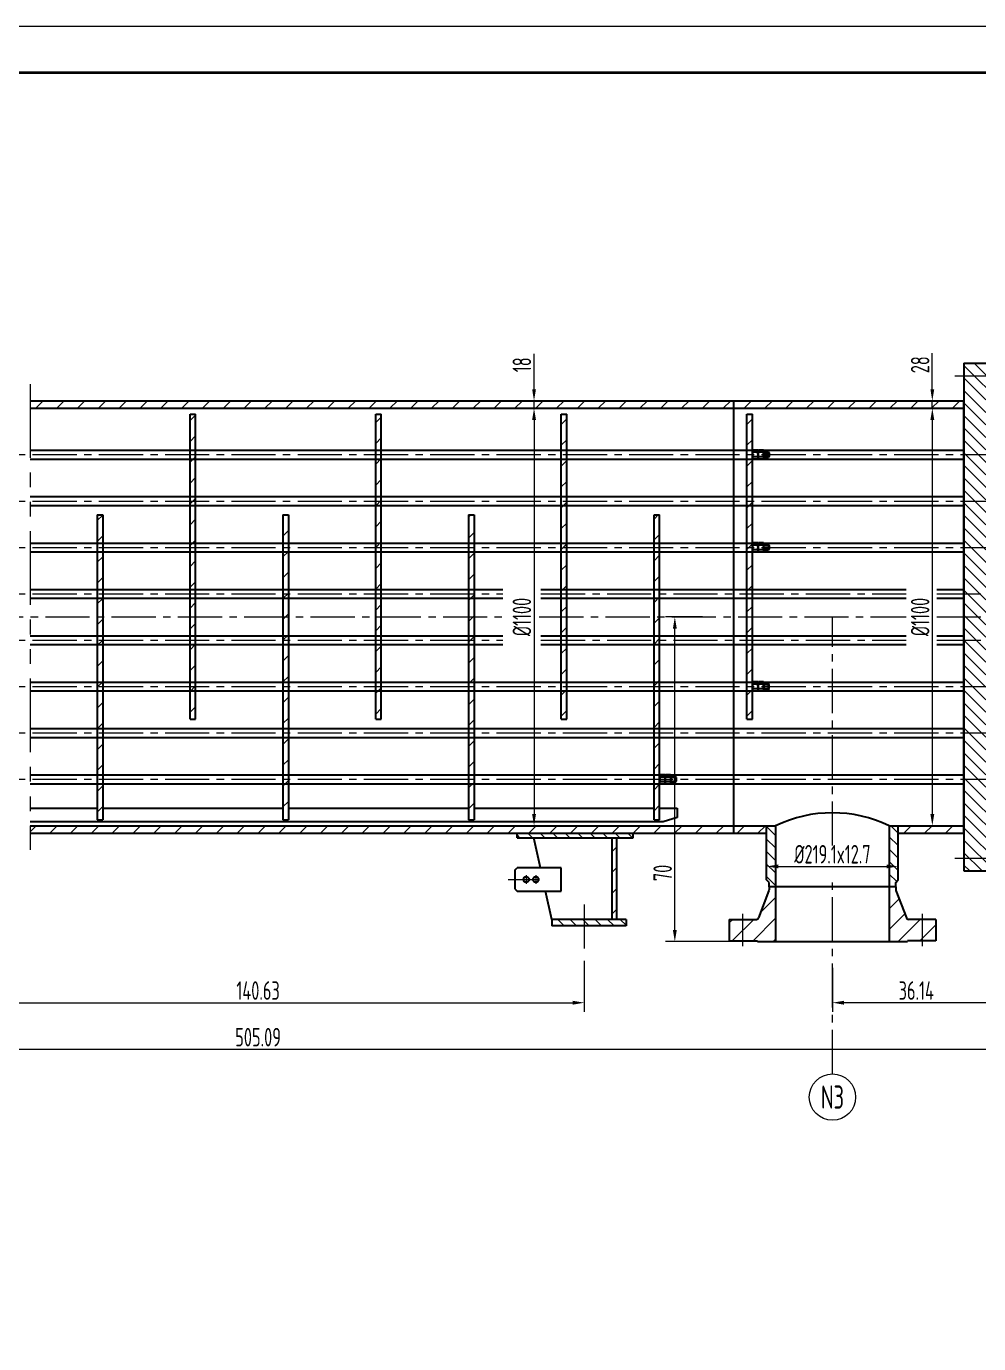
# Model space of a CAD drawing. Header units: millimetres. Extents: x 5765 to 6606, y -201 to 393.
# Drawn here: x 6045.4 to 6250.7, y 109.4 to 393.4 of the extents above; entities that cross this region are included whole.
import ezdxf
from ezdxf.enums import TextEntityAlignment as Align

# ---------------------------------------------------------------- set-up
doc = ezdxf.new("R2010")
doc.units = ezdxf.units.MM
doc.linetypes.add('CENTER2', pattern=[28.575, 19.05, -3.175, 3.175, -3.175])
doc.linetypes.add('PHANTOM2', pattern=[31.75, 15.875, -3.175, 3.175, -3.175, 3.175, -3.175])
for name, color, linetype, lineweight in [('1粗实线', 7, 'Continuous', 35), ('2细实线', 3, 'Continuous', 13), ('3中心线', 1, 'CENTER2', 13), ('5双点划线', 2, 'PHANTOM2', 13), ('6剖面线', 6, 'Continuous', 13), ('7文本', 2, 'Continuous', 13), ('8标注', 3, 'Continuous', 13), ('9图表', 4, 'Continuous', 13)]:
    doc.layers.add(name, color=color, linetype=linetype, lineweight=lineweight)
doc.styles.add('lanpec', font='bpec_e.shx', dxfattribs={"width": 0.75, "bigfont": 'hztxt.shx'})
doc.styles.add('lanpec-dim', font='bpec_e.shx', dxfattribs={"width": 0.75})
doc.dimstyles.new('lanpec', dxfattribs={"dimtxt": 4, "dimasz": 2.5, "dimexe": 2, "dimexo": 0, "dimtad": 1, "dimdsep": 46, "dimtxsty": 'lanpec-dim', "dimcen": 2.5, "dimclrd": 256, "dimclre": 256, "dimclrt": 256, "dimazin": 0, "dimtfac": 1, "dimtmove": 0, "dimatfit": 3, "dimfxl": 1, "dimlwd": -1, "dimlwe": -1, "dimarcsym": 0})
doc.dimstyles.new('lanpec$0', dxfattribs={"dimscale": 10, "dimtxt": 4, "dimasz": 2.5, "dimexe": 2, "dimexo": 0, "dimtad": 1, "dimdec": 1, "dimdsep": 46, "dimtxsty": 'lanpec-dim', "dimcen": 0.09, "dimclrd": 256, "dimclre": 256, "dimclrt": 256, "dimadec": 1, "dimazin": 0, "dimtfac": 0.707, "dimtdec": 1, "dimtmove": 0, "dimatfit": 3, "dimfxl": 1, "dimarcsym": 0})
pattern_1 = [(45, (5987.2617, 1252.1838), (-2.245064, 2.245064), [])]

# ---------------------------------------------------------------- blocks, each defined once
blk = doc.blocks.new('A1')
at = {"layer": '1粗实线'}
blk.add_lwpolyline([(-816, 10), (-10, 10), (-10, 584), (-816, 584)], close=True, dxfattribs=at)
at = {"layer": '9图表'}
blk.add_lwpolyline([(-841, 0), (0, 0), (0, 594), (-841, 594)], close=True, dxfattribs=at)
blk = doc.blocks.new('*D64')
at = {"layer": '8标注', "transparency": 16777216}
for p, q in [((6154.86, 311.1), (6156.86, 311.1)), ((6154.86, 308.6), (6154.86, 223.6)), ((6154.86, 221.1), (6156.86, 221.1))]:
    blk.add_line(p, q, dxfattribs=at)
for points in [[(6154.45, 308.6), (6155.28, 308.6), (6154.86, 311.1)], [(6154.45, 223.6), (6155.28, 223.6), (6154.86, 221.1)]]:
    blk.add_solid(points, dxfattribs=at)
at = {"layer": 'Defpoints', "color": 0, "transparency": 16777216}
for p in [(6154.86, 311.1), (6154.86, 221.1), (6154.86, 221.1)]:
    blk.add_point(p, dxfattribs=at)
at = {"layer": '8标注', "transparency": 16777216, "insert": (6152.24, 266.1), "char_height": 4, "attachment_point": 5, "rotation": 90, "style": 'lanpec-dim'}
blk.add_mtext('%%C1100', dxfattribs=at)
blk = doc.blocks.new('*D65')
at = {"layer": '8标注', "transparency": 16777216}
for p, q in [((6154.86, 315.2), (6154.86, 322.83)), ((6158.86, 312.7), (6152.86, 312.7)), ((6154.86, 311.1), (6154.86, 312.7)), ((6158.86, 311.1), (6152.86, 311.1)), ((6154.86, 308.6), (6154.86, 306.1))]:
    blk.add_line(p, q, dxfattribs=at)
for points in [[(6154.45, 315.2), (6155.28, 315.2), (6154.86, 312.7)], [(6154.45, 308.6), (6155.28, 308.6), (6154.86, 311.1)]]:
    blk.add_solid(points, dxfattribs=at)
at = {"layer": 'Defpoints', "color": 0, "transparency": 16777216}
for p in [(6154.86, 312.7), (6158.86, 312.7), (6158.86, 311.1)]:
    blk.add_point(p, dxfattribs=at)
at = {"layer": '8标注', "transparency": 16777216, "insert": (6152.24, 320.48), "char_height": 4, "attachment_point": 5, "rotation": 90, "style": 'lanpec-dim'}
blk.add_mtext('18', dxfattribs=at)
blk = doc.blocks.new('*D42')
at = {"layer": '8标注', "transparency": 16777216}
for p, q in [((6205, 212.32), (6205, 214.32)), ((6233.37, 210.93), (6233.37, 214.32)), ((6207.5, 212.32), (6230.87, 212.32))]:
    blk.add_line(p, q, dxfattribs=at)
for points in [[(6207.5, 212.74), (6207.5, 211.91), (6205, 212.32)], [(6230.87, 212.74), (6230.87, 211.91), (6233.37, 212.32)]]:
    blk.add_solid(points, dxfattribs=at)
at = {"layer": 'Defpoints', "color": 0, "transparency": 16777216}
for p in [(6205, 212.32), (6233.37, 212.32), (6233.37, 210.93)]:
    blk.add_point(p, dxfattribs=at)
at = {"layer": '8标注', "transparency": 16777216, "insert": (6219.18, 214.95), "char_height": 4, "attachment_point": 5, "style": 'lanpec-dim'}
blk.add_mtext('%%C219.1x12.7', dxfattribs=at)
blk = doc.blocks.new('管口号')
at = {"layer": '2细实线'}
blk.add_circle((0, 5), 5, dxfattribs=at)
at = {"layer": '7文本', "style": 'lanpec', "width": 0.75}
blk.add_attdef('N', text='', height=5, dxfattribs=at).set_placement((0, 5), align=Align.MIDDLE_CENTER)
blk = doc.blocks.new('*D71')
at = {"layer": '8标注', "transparency": 16777216}
for p, q in [((5842.83, 266.1), (5842.83, 170.89)), ((6347.92, 266.1), (6347.92, 170.89)), ((5845.33, 172.89), (6345.42, 172.89))]:
    blk.add_line(p, q, dxfattribs=at)
for points in [[(5845.33, 173.31), (5845.33, 172.47), (5842.83, 172.89)], [(6345.42, 173.31), (6345.42, 172.47), (6347.92, 172.89)]]:
    blk.add_solid(points, dxfattribs=at)
at = {"layer": 'Defpoints', "color": 0, "transparency": 16777216}
for p in [(5842.83, 266.1), (6347.92, 266.1), (6347.92, 172.89)]:
    blk.add_point(p, dxfattribs=at)
at = {"layer": '8标注', "transparency": 16777216, "insert": (6095.38, 175.51), "char_height": 4, "attachment_point": 5, "style": 'lanpec-dim'}
blk.add_mtext('505.09', dxfattribs=at)
blk = doc.blocks.new('*D48')
at = {"layer": '8标注', "transparency": 16777216}
for p, q in [((6165.69, 191.94), (6165.69, 180.94)), ((6025.06, 182.94), (6025.06, 184.94)), ((6027.56, 182.94), (6163.19, 182.94))]:
    blk.add_line(p, q, dxfattribs=at)
for points in [[(6027.56, 183.36), (6027.56, 182.52), (6025.06, 182.94)], [(6163.19, 183.36), (6163.19, 182.52), (6165.69, 182.94)]]:
    blk.add_solid(points, dxfattribs=at)
at = {"layer": 'Defpoints', "color": 0, "transparency": 16777216}
for p in [(6165.69, 191.94), (6025.06, 182.94), (6165.69, 182.94)]:
    blk.add_point(p, dxfattribs=at)
at = {"layer": '8标注', "transparency": 16777216, "insert": (6095.38, 185.56), "char_height": 4, "attachment_point": 5, "style": 'lanpec-dim'}
blk.add_mtext('140.63', dxfattribs=at)
blk = doc.blocks.new('*D51')
at = {"layer": '8标注', "transparency": 16777216}
for p, q in [((6255.32, 211.35), (6255.32, 180.94)), ((6219.18, 190.46), (6219.18, 180.94)), ((6252.82, 182.94), (6221.68, 182.94))]:
    blk.add_line(p, q, dxfattribs=at)
for points in [[(6221.68, 183.36), (6221.68, 182.52), (6219.18, 182.94)], [(6252.82, 183.36), (6252.82, 182.52), (6255.32, 182.94)]]:
    blk.add_solid(points, dxfattribs=at)
at = {"layer": 'Defpoints', "color": 0, "transparency": 16777216}
for p in [(6255.32, 211.35), (6219.18, 190.46), (6219.18, 182.94)]:
    blk.add_point(p, dxfattribs=at)
at = {"layer": '8标注', "transparency": 16777216, "insert": (6237.25, 185.56), "char_height": 4, "attachment_point": 5, "style": 'lanpec-dim'}
blk.add_mtext('36.14', dxfattribs=at)
blk = doc.blocks.new('*D59')
at = {"layer": '8标注', "transparency": 16777216}
for p, q in [((6191.15, 266.1), (6183.21, 266.1)), ((6185.21, 198.6), (6185.21, 263.6)), ((6204.12, 196.1), (6183.21, 196.1))]:
    blk.add_line(p, q, dxfattribs=at)
for points in [[(6184.79, 263.6), (6185.63, 263.6), (6185.21, 266.1)], [(6184.79, 198.6), (6185.63, 198.6), (6185.21, 196.1)]]:
    blk.add_solid(points, dxfattribs=at)
at = {"layer": 'Defpoints', "color": 0, "transparency": 16777216}
for p in [(6185.21, 266.1), (6191.15, 266.1), (6204.12, 196.1)]:
    blk.add_point(p, dxfattribs=at)
at = {"layer": '8标注', "transparency": 16777216, "insert": (6182.59, 210.92), "char_height": 4, "attachment_point": 5, "rotation": 90, "style": 'lanpec-dim'}
blk.add_mtext('70', dxfattribs=at)
blk = doc.blocks.new('*D72')
at = {"layer": '8标注', "transparency": 16777216}
for p, q in [((6240.71, 311.1), (6242.71, 311.1)), ((6240.71, 308.6), (6240.71, 223.6)), ((6240.71, 221.1), (6242.71, 221.1))]:
    blk.add_line(p, q, dxfattribs=at)
for points in [[(6240.3, 308.6), (6241.13, 308.6), (6240.71, 311.1)], [(6240.3, 223.6), (6241.13, 223.6), (6240.71, 221.1)]]:
    blk.add_solid(points, dxfattribs=at)
at = {"layer": 'Defpoints', "color": 0, "transparency": 16777216}
for p in [(6240.71, 311.1), (6240.71, 221.1), (6240.71, 221.1)]:
    blk.add_point(p, dxfattribs=at)
at = {"layer": '8标注', "transparency": 16777216, "insert": (6238.09, 266.1), "char_height": 4, "attachment_point": 5, "rotation": 90, "style": 'lanpec-dim'}
blk.add_mtext('%%C1100', dxfattribs=at)
blk = doc.blocks.new('*D73')
at = {"layer": '8标注', "transparency": 16777216}
for p, q in [((6240.71, 315.2), (6240.71, 322.99)), ((6244.71, 312.7), (6238.71, 312.7)), ((6240.71, 311.1), (6240.71, 312.7)), ((6244.71, 311.1), (6238.71, 311.1)), ((6240.71, 308.6), (6240.71, 306.1))]:
    blk.add_line(p, q, dxfattribs=at)
for points in [[(6240.3, 315.2), (6241.13, 315.2), (6240.71, 312.7)], [(6240.3, 308.6), (6241.13, 308.6), (6240.71, 311.1)]]:
    blk.add_solid(points, dxfattribs=at)
at = {"layer": 'Defpoints', "color": 0, "transparency": 16777216}
for p in [(6240.71, 312.7), (6244.71, 312.7), (6244.71, 311.1)]:
    blk.add_point(p, dxfattribs=at)
at = {"layer": '8标注', "transparency": 16777216, "insert": (6238.09, 320.48), "char_height": 4, "attachment_point": 5, "rotation": 90, "style": 'lanpec-dim'}
blk.add_mtext('28', dxfattribs=at)

msp = doc.modelspace()

# ---------------------------------------------------------------- hatches: boundary and pattern name
at = {"layer": '6剖面线'}
h = msp.add_hatch(dxfattribs=at)
h.set_pattern_fill('ANSI31', color=256, scale=0.6, angle=90, style=0)
h.set_pattern_definition([(135, (727.41, -334.36), (-1.3470384, -1.3470384), [])])
h.paths.add_polyline_path([(6247.524, 320.851), (6255.324, 320.851), (6255.324, 318.101), (6247.524, 318.101)])
h.paths.add_polyline_path([(6247.524, 312.701), (6247.524, 318.101), (6255.324, 318.101), (6255.324, 315.351), (6256.024, 315.351), (6256.024, 311.351), (6256.024, 310.451), (6257.024, 310.451), (6257.024, 301.101), (6247.524, 301.101)])
h.paths.add_polyline_path([(6247.524, 301.101), (6257.024, 301.101), (6257.024, 291.101), (6247.524, 291.101)])
h.paths.add_polyline_path([(6247.524, 291.101), (6257.024, 291.101), (6257.024, 281.101), (6247.524, 281.101)])
h.paths.add_polyline_path([(6247.524, 281.101), (6257.024, 281.101), (6257.024, 271.101), (6247.524, 271.101)])
h.paths.add_polyline_path([(6247.524, 271.101), (6257.024, 271.101), (6257.024, 266.101), (6247.524, 266.101)])
h.paths.add_polyline_path([(6247.524, 266.101), (6257.024, 266.101), (6257.024, 261.101), (6247.524, 261.101)])
h.paths.add_polyline_path([(6247.524, 261.101), (6257.024, 261.101), (6257.024, 251.101), (6247.524, 251.101)])
h.paths.add_polyline_path([(6247.524, 251.101), (6257.024, 251.101), (6257.024, 241.101), (6247.524, 241.101)])
h.paths.add_polyline_path([(6247.524, 241.101), (6257.024, 241.101), (6257.024, 231.101), (6247.524, 231.101)])
h.paths.add_polyline_path([(6247.524, 231.101), (6257.024, 231.101), (6257.024, 221.751), (6256.024, 221.751), (6256.024, 216.851), (6255.324, 216.851), (6255.324, 214.101), (6247.524, 214.101)])
h.paths.add_polyline_path([(6247.524, 214.101), (6255.324, 214.101), (6255.324, 211.351), (6247.524, 211.351)])
h = msp.add_hatch(dxfattribs=at)
h.set_pattern_fill('ANSI31', color=256, style=0)
h.set_pattern_definition(pattern_1)
h.paths.add_polyline_path([(6221.319, 312.701), (6221.319, 311.101), (6247.524, 311.101), (6247.524, 312.701)])
h.paths.add_polyline_path([(6221.319, 311.101), (6221.319, 312.701), (6046.272, 312.701), (6046.272, 311.101)])
h = msp.add_hatch(dxfattribs=at)
h.set_pattern_fill('ANSI31', color=256, style=0)
h.set_pattern_definition(pattern_1)
h.paths.add_polyline_path([(6080.724, 244.101), (6081.924, 244.101), (6081.924, 309.801), (6080.724, 309.801)])
h = msp.add_hatch(dxfattribs=at)
h.set_pattern_fill('ANSI31', color=256, style=0)
h.set_pattern_definition(pattern_1)
h.paths.add_polyline_path([(6120.724, 244.101), (6121.924, 244.101), (6121.924, 309.801), (6120.724, 309.801)])
h = msp.add_hatch(dxfattribs=at)
h.set_pattern_fill('ANSI31', color=256, style=0)
h.set_pattern_definition(pattern_1)
h.paths.add_polyline_path([(6160.724, 244.101), (6161.924, 244.101), (6161.924, 309.801), (6160.724, 309.801)])
h = msp.add_hatch(dxfattribs=at)
h.set_pattern_fill('ANSI31', color=256, style=0)
h.set_pattern_definition([(45, (6027.2617, 1252.1838), (-2.245064, 2.245064), [])])
h.paths.add_polyline_path([(6200.724, 244.101), (6201.924, 244.101), (6201.924, 309.801), (6200.724, 309.801)])
h = msp.add_hatch(dxfattribs=at)
h.set_pattern_fill('ANSI31', color=256, style=0)
h.set_pattern_definition([(45, (6061.4734, 265.1736), (-2.24506, 2.24506), [])])
h.paths.add_polyline_path([(6061.924, 266.101), (6060.724, 266.101), (6060.724, 262.601), (6061.924, 262.601)])
h.paths.add_polyline_path([(6061.924, 262.601), (6060.724, 262.601), (6060.724, 256.101), (6061.924, 256.101)])
h.paths.add_polyline_path([(6061.924, 256.101), (6060.724, 256.101), (6060.724, 246.101), (6061.924, 246.101)])
h.paths.add_polyline_path([(6061.924, 246.101), (6060.724, 246.101), (6060.724, 236.101), (6061.924, 236.101)])
h.paths.add_polyline_path([(6061.924, 236.101), (6060.724, 236.101), (6060.724, 227.351), (6061.924, 227.351)])
h.paths.add_polyline_path([(6061.924, 227.351), (6060.724, 227.351), (6060.724, 222.401), (6061.924, 222.401)])
h.paths.add_polyline_path([(6061.924, 288.101), (6060.724, 288.101), (6060.724, 286.101), (6061.924, 286.101)])
h.paths.add_polyline_path([(6061.924, 286.101), (6060.724, 286.101), (6060.724, 276.101), (6061.924, 276.101)])
h.paths.add_polyline_path([(6061.924, 276.101), (6060.724, 276.101), (6060.724, 269.601), (6061.924, 269.601)])
h.paths.add_polyline_path([(6061.924, 269.601), (6060.724, 269.601), (6060.724, 266.101), (6061.924, 266.101)])
h = msp.add_hatch(dxfattribs=at)
h.set_pattern_fill('ANSI31', color=256, style=0)
h.set_pattern_definition(pattern_1)
h.paths.add_polyline_path([(6101.924, 288.101), (6100.724, 288.101), (6100.724, 222.401), (6101.924, 222.401)])
h = msp.add_hatch(dxfattribs=at)
h.set_pattern_fill('ANSI31', color=256, style=0)
h.set_pattern_definition(pattern_1)
h.paths.add_polyline_path([(6141.924, 288.101), (6140.724, 288.101), (6140.724, 222.401), (6141.924, 222.401)])
h = msp.add_hatch(dxfattribs=at)
h.set_pattern_fill('ANSI31', color=256, style=0)
h.set_pattern_definition(pattern_1)
h.paths.add_polyline_path([(6181.924, 288.101), (6180.724, 288.101), (6180.724, 222.401), (6181.924, 222.401)])
h = msp.add_hatch(dxfattribs=at)
h.set_pattern_fill('ANSI31', color=256, style=0)
h.set_pattern_definition([(45, (4705.1443, 1244.9637), (-2.245064, 2.245064), [])])
h.paths.add_polyline_path([(6247.524, 221.101), (6233.367, 221.101), (6233.367, 219.501), (6247.524, 219.501)])
h.paths.add_polyline_path([(6204.999, 219.501), (6204.999, 221.101), (6046.272, 221.101), (6046.272, 219.501), (6118.951, 219.501), (6119.865, 219.501), (6121.579, 219.501), (6123.433, 219.501), (6124.207, 219.501)])
h = msp.add_hatch(dxfattribs=at)
h.set_pattern_fill('ANSI31', color=256, scale=0.6, angle=90, style=0)
h.set_pattern_definition([(135, (6164.7444, 219.0468), (-1.34704, -1.34704), [])])
h.paths.add_polyline_path([(6168.558, 219.501), (6163.303, 219.501), (6163.303, 218.501), (6168.558, 218.501)])
h.paths.add_polyline_path([(6163.303, 218.501), (6163.303, 219.501), (6151.193, 219.501), (6151.193, 218.501)])
h.paths.add_polyline_path([(6168.558, 219.501), (6168.558, 218.501), (6176.193, 218.501), (6176.193, 219.501)])
h = msp.add_hatch(dxfattribs=at)
h.set_pattern_fill('ANSI31', color=256, scale=0.6, angle=90, style=0)
h.set_pattern_definition([(135, (6205.2034, 212.635), (-1.34704, -1.34704), [])])
h.paths.add_polyline_path([(6205.533, 221.101), (6204.999, 221.101), (6204.999, 209.396), (6205.533, 208.862)])
h.paths.add_polyline_path([(6233.367, 221.101), (6232.833, 221.101), (6232.833, 208.862), (6233.367, 209.396)])
h.paths.add_polyline_path([(6206.933, 207.901), (6205.533, 207.901), (6205.533, 221.101), (6206.933, 221.101)])
h.paths.add_polyline_path([(6232.833, 207.901), (6231.433, 207.901), (6231.433, 221.101), (6232.833, 221.101)])
h = msp.add_hatch(dxfattribs=at)
h.set_pattern_fill('ANSI31', color=256, style=0)
h.set_pattern_definition([(45, (4749.4955, 1244.9637), (-2.245064, 2.245064), [])])
h.paths.add_polyline_path([(6172.693, 218.501), (6171.693, 218.501), (6171.693, 200.901), (6172.693, 200.901)])
h = msp.add_hatch(dxfattribs=at)
h.set_pattern_fill('ANSI31', color=256, style=0)
h.set_pattern_definition(pattern_1)
h.paths.add_polyline_path([(6238.553, 200.911), (6237.053, 200.911), (6237.053, 196.301), (6238.553, 196.301)])
h.paths.add_polyline_path([(6240.053, 200.911), (6238.553, 200.911), (6238.553, 196.301), (6240.053, 196.301)])
h.paths.add_polyline_path([(6237.053, 196.301), (6235.373, 196.301), (6235.373, 196.101), (6231.433, 196.101), (6231.433, 207.901), (6232.833, 207.901), (6232.833, 207.293, 0.09138), (6232.866, 207.115), (6235.11, 201.232, 0.3110597), (6235.577, 200.911), (6237.053, 200.911)])
h.paths.add_polyline_path([(6241.433, 196.301), (6240.053, 196.301), (6240.053, 200.911), (6241.433, 200.911)])
h.paths.add_polyline_path([(6206.933, 196.101), (6202.993, 196.101), (6202.993, 196.301), (6199.813, 196.301), (6199.813, 200.911), (6202.789, 200.911, 0.3110597), (6203.256, 201.232), (6205.5, 207.115, 0.09138), (6205.533, 207.293), (6205.533, 207.901), (6206.933, 207.901)])
h.paths.add_polyline_path([(6199.813, 196.301), (6196.933, 196.301), (6196.933, 200.911), (6199.813, 200.911)])
h = msp.add_hatch(dxfattribs=at)
h.set_pattern_fill('ANSI31', color=256, scale=0.6, angle=90, style=0)
h.set_pattern_definition([(135, (4749.4955, 1244.9637), (-1.3470384, -1.3470384), [])])
h.paths.add_polyline_path([(6174.693, 199.501), (6174.693, 200.901), (6165.693, 200.901), (6165.693, 199.501)])
h.paths.add_polyline_path([(6165.693, 199.501), (6165.693, 200.901), (6158.693, 200.901), (6158.693, 199.501)])

# ---------------------------------------------------------------- linework, layer by layer
for p, q in [((6247.524, 320.851), (6247.524, 312.701)), ((6247.524, 320.851), (6255.324, 320.851)), ((6247.524, 320.851), (6247.524, 312.701)), ((6046.272, 312.701), (6221.319, 312.701)), ((6197.857, 312.701), (6197.857, 219.501)), ((6221.319, 312.701), (6247.524, 312.701)), ((6247.524, 219.501), (6247.524, 312.701)), ((6247.524, 312.701), (6247.524, 211.351)), ((6046.272, 311.101), (6220.599, 311.101)), ((6080.724, 244.101), (6080.724, 309.801)), ((6080.724, 309.801), (6081.924, 309.801)), ((6081.924, 244.101), (6081.924, 309.801)), ((6120.724, 244.101), (6120.724, 309.801)), ((6120.724, 309.801), (6121.924, 309.801)), ((6121.924, 244.101), (6121.924, 309.801)), ((6160.724, 244.101), (6160.724, 309.801)), ((6160.724, 309.801), (6161.924, 309.801)), ((6161.924, 244.101), (6161.924, 309.801)), ((6200.724, 244.101), (6200.724, 309.801)), ((6200.724, 309.801), (6201.924, 309.801)), ((6201.924, 244.101), (6201.924, 309.801)), ((6220.599, 311.101), (6247.524, 311.101)), ((6046.272, 302.051), (6247.524, 302.051)), ((6201.924, 302.051), (6205.774, 302.051)), ((6201.924, 300.351), (6201.924, 301.851)), ((6203.073, 302.101), (6201.995, 302.101)), ((6203.073, 301.601), (6201.995, 301.601)), ((6203.144, 300.351), (6203.144, 301.851)), ((6203.144, 300.351), (6203.144, 301.851)), ((6204.293, 302.101), (6203.215, 302.101)), ((6204.293, 301.601), (6203.215, 301.601)), ((6204.364, 300.351), (6204.364, 301.851)), ((6204.364, 301.701), (6205.364, 301.701)), ((6204.364, 301.501), (6205.564, 301.501)), ((6205.364, 301.701), (6205.564, 301.501)), ((6205.364, 301.701), (6205.364, 300.501)), ((6205.564, 301.501), (6205.564, 300.701)), ((6046.272, 300.151), (6247.524, 300.151)), ((6201.924, 300.151), (6205.774, 300.151)), ((6203.073, 300.601), (6201.995, 300.601)), ((6203.073, 300.101), (6201.995, 300.101)), ((6204.293, 300.601), (6203.215, 300.601)), ((6204.293, 300.101), (6203.215, 300.101)), ((6205.564, 300.701), (6204.364, 300.701)), ((6205.364, 300.501), (6204.364, 300.501)), ((6205.564, 300.701), (6205.364, 300.501)), ((6046.272, 292.051), (6247.524, 292.051)), ((6046.272, 290.151), (6247.524, 290.151)), ((6060.724, 288.101), (6060.724, 222.401)), ((6060.724, 288.101), (6061.924, 288.101)), ((6061.924, 288.101), (6061.924, 222.401)), ((6100.724, 288.101), (6100.724, 222.401)), ((6100.724, 288.101), (6101.924, 288.101)), ((6101.924, 288.101), (6101.924, 222.401)), ((6140.724, 288.101), (6140.724, 222.401)), ((6140.724, 288.101), (6141.924, 288.101)), ((6141.924, 288.101), (6141.924, 222.401)), ((6180.724, 222.401), (6180.724, 288.101)), ((6180.724, 288.101), (6181.924, 288.101)), ((6181.924, 222.401), (6181.924, 288.101)), ((6046.272, 282.051), (6247.524, 282.051)), ((6201.924, 282.051), (6205.774, 282.051)), ((6201.924, 280.351), (6201.924, 281.851)), ((6203.073, 282.101), (6201.995, 282.101)), ((6203.073, 281.601), (6201.995, 281.601)), ((6203.144, 280.351), (6203.144, 281.851)), ((6203.144, 280.351), (6203.144, 281.851)), ((6204.293, 282.101), (6203.215, 282.101)), ((6204.293, 281.601), (6203.215, 281.601)), ((6204.364, 280.351), (6204.364, 281.851)), ((6204.364, 281.701), (6205.364, 281.701)), ((6204.364, 281.501), (6205.564, 281.501)), ((6205.364, 281.701), (6205.564, 281.501)), ((6205.364, 281.701), (6205.364, 280.501)), ((6205.564, 281.501), (6205.564, 280.701)), ((6046.272, 280.151), (6247.524, 280.151)), ((6201.924, 280.151), (6205.774, 280.151)), ((6203.073, 280.601), (6201.995, 280.601)), ((6203.073, 280.101), (6201.995, 280.101)), ((6204.293, 280.601), (6203.215, 280.601)), ((6204.293, 280.101), (6203.215, 280.101)), ((6205.564, 280.701), (6204.364, 280.701)), ((6205.364, 280.501), (6204.364, 280.501)), ((6205.564, 280.701), (6205.364, 280.501)), ((6046.272, 272.051), (6148.161, 272.051)), ((6046.272, 270.151), (6148.161, 270.151)), ((6156.321, 272.051), (6235.04, 272.051)), ((6156.321, 270.151), (6235.04, 270.151)), ((6241.66, 272.051), (6247.524, 272.051)), ((6241.66, 270.151), (6247.524, 270.151)), ((6046.272, 262.051), (6148.161, 262.051)), ((6156.321, 262.051), (6235.04, 262.051)), ((6241.66, 262.051), (6247.524, 262.051)), ((6046.272, 260.151), (6148.161, 260.151)), ((6156.321, 260.151), (6235.04, 260.151)), ((6241.66, 260.151), (6247.524, 260.151)), ((6046.272, 252.051), (6247.524, 252.051)), ((6046.272, 250.151), (6247.524, 250.151)), ((6201.924, 252.051), (6205.774, 252.051)), ((6201.924, 251.851), (6201.924, 250.351)), ((6201.924, 250.151), (6205.774, 250.151)), ((6203.073, 252.101), (6201.995, 252.101)), ((6203.073, 251.601), (6201.995, 251.601)), ((6203.073, 250.601), (6201.995, 250.601)), ((6203.073, 250.101), (6201.995, 250.101)), ((6203.144, 251.851), (6203.144, 250.351)), ((6203.144, 251.851), (6203.144, 250.351)), ((6204.293, 252.101), (6203.215, 252.101)), ((6204.293, 251.601), (6203.215, 251.601)), ((6204.293, 250.601), (6203.215, 250.601)), ((6204.293, 250.101), (6203.215, 250.101)), ((6204.364, 251.851), (6204.364, 250.351)), ((6205.364, 251.701), (6204.364, 251.701)), ((6205.564, 251.501), (6204.364, 251.501)), ((6204.364, 250.701), (6205.564, 250.701)), ((6204.364, 250.501), (6205.364, 250.501)), ((6205.564, 251.501), (6205.364, 251.701)), ((6205.364, 250.501), (6205.364, 251.701)), ((6205.364, 250.501), (6205.564, 250.701)), ((6205.564, 250.701), (6205.564, 251.501)), ((6046.272, 242.051), (6247.524, 242.051)), ((6080.724, 244.101), (6081.924, 244.101)), ((6120.724, 244.101), (6121.924, 244.101)), ((6160.724, 244.101), (6161.924, 244.101)), ((6200.724, 244.101), (6201.924, 244.101)), ((6046.272, 240.151), (6247.524, 240.151)), ((6046.272, 232.051), (6247.524, 232.051)), ((6046.272, 230.151), (6247.524, 230.151)), ((6181.924, 232.051), (6185.774, 232.051)), ((6181.924, 231.851), (6181.924, 230.351)), ((6181.924, 230.151), (6185.774, 230.151)), ((6183.073, 232.101), (6181.995, 232.101)), ((6183.073, 231.601), (6181.995, 231.601)), ((6183.073, 230.601), (6181.995, 230.601)), ((6183.073, 230.101), (6181.995, 230.101)), ((6183.144, 231.851), (6183.144, 230.351)), ((6183.144, 231.851), (6183.144, 230.351)), ((6184.293, 232.101), (6183.215, 232.101)), ((6184.293, 231.601), (6183.215, 231.601)), ((6184.293, 230.601), (6183.215, 230.601)), ((6184.293, 230.101), (6183.215, 230.101)), ((6184.364, 231.851), (6184.364, 230.351)), ((6185.364, 231.701), (6184.364, 231.701)), ((6185.564, 231.501), (6184.364, 231.501)), ((6184.364, 230.701), (6185.564, 230.701)), ((6184.364, 230.501), (6185.364, 230.501)), ((6185.564, 231.501), (6185.364, 231.701)), ((6185.364, 230.501), (6185.364, 231.701)), ((6185.364, 230.501), (6185.564, 230.701)), ((6185.564, 230.701), (6185.564, 231.501)), ((6046.272, 224.901), (6060.724, 224.901)), ((6061.924, 224.901), (6100.724, 224.901)), ((6101.924, 224.901), (6140.724, 224.901)), ((6141.924, 224.901), (6180.724, 224.901)), ((6181.924, 224.901), (6185.724, 224.901)), ((6181.924, 224.901), (6185.724, 224.901)), ((6185.724, 224.901), (6185.724, 222.901)), ((6182.724, 221.901), (6046.272, 221.901)), ((6060.724, 222.401), (6061.924, 222.401)), ((6100.724, 222.401), (6101.924, 222.401)), ((6140.724, 222.401), (6141.924, 222.401)), ((6180.724, 222.401), (6181.924, 222.401)), ((6185.724, 222.901), (6182.724, 221.901)), ((6046.272, 221.101), (6206.933, 221.101)), ((6046.272, 219.501), (6118.951, 219.501)), ((6118.951, 219.501), (6204.999, 219.501)), ((6151.193, 218.501), (6151.193, 219.501)), ((6176.193, 218.501), (6176.193, 219.501)), ((6204.999, 209.396), (6204.999, 221.101)), ((6206.933, 221.101), (6206.933, 196.101)), ((6231.433, 221.101), (6247.524, 221.101)), ((6231.433, 221.101), (6231.433, 196.101)), ((6233.367, 209.396), (6233.367, 221.101)), ((6233.367, 219.501), (6247.524, 219.501)), ((6151.193, 218.501), (6163.303, 218.501)), ((6156.239, 212.001), (6154.801, 218.501)), ((6163.303, 218.501), (6176.193, 218.501)), ((6171.693, 200.901), (6171.693, 218.501)), ((6172.693, 200.901), (6172.693, 218.501)), ((6247.524, 211.351), (6255.324, 211.351)), ((6205.533, 208.862), (6204.999, 209.396)), ((6205.533, 207.901), (6205.533, 208.862)), ((6205.533, 207.901), (6205.533, 208.862)), ((6232.833, 207.901), (6205.533, 207.901)), ((6205.533, 207.901), (6205.533, 207.293)), ((6232.833, 208.862), (6233.367, 209.396)), ((6232.833, 207.901), (6232.833, 208.862)), ((6232.833, 207.901), (6232.833, 208.862)), ((6232.833, 207.901), (6232.833, 207.293)), ((6158.693, 200.901), (6157.344, 207.001)), ((6205.5, 207.115), (6203.256, 201.232)), ((6232.866, 207.115), (6235.11, 201.232)), ((6174.693, 200.901), (6158.693, 200.901)), ((6158.693, 200.901), (6158.693, 199.501)), ((6174.693, 199.501), (6158.693, 199.501)), ((6174.693, 199.501), (6158.693, 199.501)), ((6174.693, 200.901), (6174.693, 199.501)), ((6196.933, 200.911), (6196.933, 196.301)), ((6196.933, 200.911), (6202.789, 200.911)), ((6241.433, 200.911), (6235.577, 200.911)), ((6241.433, 200.911), (6241.433, 196.301)), ((6196.933, 196.301), (6202.993, 196.301)), ((6202.993, 196.301), (6202.993, 196.101)), ((6202.993, 196.101), (6235.373, 196.101)), ((6241.433, 196.301), (6235.373, 196.301)), ((6235.373, 196.301), (6235.373, 196.101))]:
    msp.add_line(p, q)
at = {"ltscale": 2}
for p, q in [((6150.693, 211.501), (6151.193, 212.001)), ((6150.693, 211.501), (6150.693, 207.501)), ((6160.693, 212.001), (6151.193, 212.001)), ((6160.693, 207.001), (6160.693, 212.001)), ((6150.693, 207.501), (6151.193, 207.001)), ((6151.193, 207.001), (6160.693, 207.001))]:
    msp.add_line(p, q, dxfattribs=at)
at = {"ltscale": 3}
for centre in [(6153.193, 209.501), (6155.247, 209.501)]:
    msp.add_circle(centre, 0.6, dxfattribs=at)
for centre, radius, start, end in [((6202.4, 301.851), 0.477, 148.35948, 211.64052), ((6203.724, 301.101), 1.8, 163.87238, 196.12762), ((6202.667, 301.851), 0.477, 328.35948, 31.64052), ((6201.344, 301.101), 1.8, 343.87238, 16.12762), ((6203.62, 301.851), 0.477, 148.35948, 211.64052), ((6204.944, 301.101), 1.8, 163.87238, 196.12762), ((6203.887, 301.851), 0.477, 328.35948, 31.64052), ((6202.564, 301.101), 1.8, 343.87238, 16.12762), ((6202.4, 300.351), 0.477, 148.35948, 211.64052), ((6202.667, 300.351), 0.477, 328.35948, 31.64052), ((6203.62, 300.351), 0.477, 148.35948, 211.64052), ((6203.887, 300.351), 0.477, 328.35948, 31.64052), ((6202.4, 281.851), 0.477, 148.35948, 211.64052), ((6203.724, 281.101), 1.8, 163.87238, 196.12762), ((6202.667, 281.851), 0.477, 328.35948, 31.64052), ((6201.344, 281.101), 1.8, 343.87238, 16.12762), ((6203.62, 281.851), 0.477, 148.35948, 211.64052), ((6204.944, 281.101), 1.8, 163.87238, 196.12762), ((6203.887, 281.851), 0.477, 328.35948, 31.64052), ((6202.564, 281.101), 1.8, 343.87238, 16.12762), ((6202.4, 280.351), 0.477, 148.35948, 211.64052), ((6202.667, 280.351), 0.477, 328.35948, 31.64052), ((6203.62, 280.351), 0.477, 148.35948, 211.64052), ((6203.887, 280.351), 0.477, 328.35948, 31.64052), ((6202.4, 251.851), 0.477, 148.35948, 211.64052), ((6203.724, 251.101), 1.8, 163.87238, 196.12762), ((6202.4, 250.351), 0.477, 148.35948, 211.64052), ((6202.667, 251.851), 0.477, 328.35948, 31.64052), ((6201.344, 251.101), 1.8, 343.87238, 16.12762), ((6202.667, 250.351), 0.477, 328.35948, 31.64052), ((6203.62, 251.851), 0.477, 148.35948, 211.64052), ((6204.944, 251.101), 1.8, 163.87238, 196.12762), ((6203.62, 250.351), 0.477, 148.35948, 211.64052), ((6203.887, 251.851), 0.477, 328.35948, 31.64052), ((6202.564, 251.101), 1.8, 343.87238, 16.12762), ((6203.887, 250.351), 0.477, 328.35948, 31.64052), ((6182.4, 231.851), 0.477, 148.35948, 211.64052), ((6183.724, 231.101), 1.8, 163.87238, 196.12762), ((6182.4, 230.351), 0.477, 148.35948, 211.64052), ((6182.667, 231.851), 0.477, 328.35948, 31.64052), ((6181.344, 231.101), 1.8, 343.87238, 16.12762), ((6182.667, 230.351), 0.477, 328.35948, 31.64052), ((6183.62, 231.851), 0.477, 148.35948, 211.64052), ((6184.944, 231.101), 1.8, 163.87238, 196.12762), ((6183.62, 230.351), 0.477, 148.35948, 211.64052), ((6183.887, 231.851), 0.477, 328.35948, 31.64052), ((6182.564, 231.101), 1.8, 343.87238, 16.12762), ((6183.887, 230.351), 0.477, 328.35948, 31.64052), ((6219.183, 195.39), 28.48, 64.52399, 115.47601), ((6205.033, 207.293), 0.5, 339.11524, 0), ((6233.333, 207.293), 0.5, 180, 200.88476), ((6202.789, 201.411), 0.5, 270, 339.11524), ((6235.577, 201.411), 0.5, 200.88476, 270)]:
    msp.add_arc(centre, radius, start, end)
at = {"layer": '3中心线', "ltscale": 0.5}
for p, q in [((6245.557, 318.101), (6265.495, 318.101)), ((5932.463, 301.101), (6257.474, 301.101)), ((5932.463, 291.101), (6257.474, 291.101)), ((5932.463, 281.101), (6257.474, 281.101)), ((5932.463, 271.101), (6148.161, 271.101)), ((6156.321, 271.101), (6235.04, 271.101)), ((6241.66, 271.101), (6257.024, 271.101)), ((5920.94, 266.101), (6148.161, 266.101)), ((6155.981, 266.101), (6235.04, 266.101)), ((6219.183, 216.822), (6219.183, 266.101)), ((6241.66, 266.101), (6311.56, 266.101)), ((5932.463, 261.101), (6148.161, 261.101)), ((6156.321, 261.101), (6235.04, 261.101)), ((6241.66, 261.101), (6257.024, 261.101)), ((5932.463, 251.101), (6257.474, 251.101)), ((5932.463, 241.101), (6257.474, 241.101)), ((5932.463, 231.101), (6257.474, 231.101)), ((6245.557, 214.101), (6265.495, 214.101)), ((6153.193, 210.464), (6153.193, 208.537)), ((6155.247, 210.464), (6155.247, 208.537)), ((6149.25, 209.501), (6156.02, 209.501)), ((6219.183, 167.592), (6219.183, 208.854)), ((6165.693, 204.133), (6165.693, 193.562)), ((6199.813, 202.101), (6199.813, 195.111)), ((6238.553, 202.101), (6238.553, 195.111))]:
    msp.add_line(p, q, dxfattribs=at)
at = {"layer": '5双点划线'}
msp.add_line((6046.272, 316.323), (6046.272, 215.879), dxfattribs=at)

# ---------------------------------------------------------------- block references
at = {"layer": '2细实线'}
msp.add_blockref('A1', (6606.028, -200.559), dxfattribs=at)
at = {"layer": '8标注'}
msp.add_blockref('管口号', (6219.183, 157.592), dxfattribs=at).add_auto_attribs({'N': 'N3'})

# ---------------------------------------------------------------- dimensions: what is measured, and where the dimension line sits
for base, p1, p2, text, picture, middle in [((6154.863, 312.701), (6158.863, 311.101), (6158.863, 312.701), '18', '*D65', (6154.863, 320.478)), ((6240.713, 312.701), (6244.713, 311.101), (6244.713, 312.701), '28', '*D73', (6240.713, 320.478))]:
    dim = msp.add_linear_dim(base=base, p1=p1, p2=p2, angle=90, text=text, dimstyle='lanpec', dxfattribs=at)
    dim.commit()
    dim.dimension.update_dxf_attribs({"geometry": picture, "text_midpoint": middle, "dimtype": 160})
for base, p1, p2, picture, middle in [((6154.863, 221.101), (6154.863, 311.101), (6154.863, 221.101), '*D64', (6152.238, 266.101)), ((6240.713, 221.101), (6240.713, 311.101), (6240.713, 221.101), '*D72', (6238.088, 266.101))]:
    dim = msp.add_linear_dim(base=base, p1=p1, p2=p2, angle=90, text='%%C1100', dimstyle='lanpec', dxfattribs=at)
    dim.commit()
    dim.dimension.update_dxf_attribs({"geometry": picture, "text_midpoint": middle})
for base, p1, p2, picture, middle in [((6347.924, 172.89), (5842.833, 266.101), (6347.924, 266.101), '*D71', (6095.378, 175.515)), ((6165.693, 182.94), (6025.063, 182.94), (6165.693, 191.942), '*D48', (6095.378, 185.565))]:
    dim = msp.add_linear_dim(base=base, p1=p1, p2=p2, dimstyle='lanpec$0', override={"dimscale": 1, "dimdec": 2, "dimcen": 2.5, "dimadec": 2, "dimtfac": 1, "dimtdec": 2, "dimlwd": 65535, "dimlwe": 65535}, dxfattribs=at)
    dim.commit()
    dim.dimension.update_dxf_attribs({"geometry": picture, "text_midpoint": middle})
dim = msp.add_linear_dim(base=(6185.21, 266.101), p1=(6204.117, 196.101), p2=(6191.153, 266.101), angle=90, dimstyle='lanpec$0', override={"dimscale": 1, "dimdec": 2, "dimcen": 2.5, "dimadec": 2, "dimtfac": 1, "dimtdec": 2, "dimlwd": 65535, "dimlwe": 65535}, dxfattribs=at)
dim.commit()
dim.dimension.update_dxf_attribs({"geometry": '*D59', "text_midpoint": (6185.21, 210.922), "dimtype": 160})
dim = msp.add_linear_dim(base=(6233.367, 212.322), p1=(6204.999, 212.322), p2=(6233.367, 210.932), text='%%C219.1x12.7', dimstyle='lanpec', dxfattribs=at)
dim.commit()
dim.dimension.update_dxf_attribs({"geometry": '*D42', "text_midpoint": (6219.183, 214.947)})
dim = msp.add_linear_dim(base=(6219.183, 182.94), p1=(6255.324, 211.351), p2=(6219.183, 190.46), angle=180, dimstyle='lanpec$0', override={"dimscale": 1, "dimdec": 2, "dimcen": 2.5, "dimadec": 2, "dimtfac": 1, "dimtdec": 2, "dimlwd": 65535, "dimlwe": 65535}, dxfattribs=at)
dim.commit()
dim.dimension.update_dxf_attribs({"geometry": '*D51', "text_midpoint": (6237.253, 185.565)})

doc.saveas('drawing.dxf')
